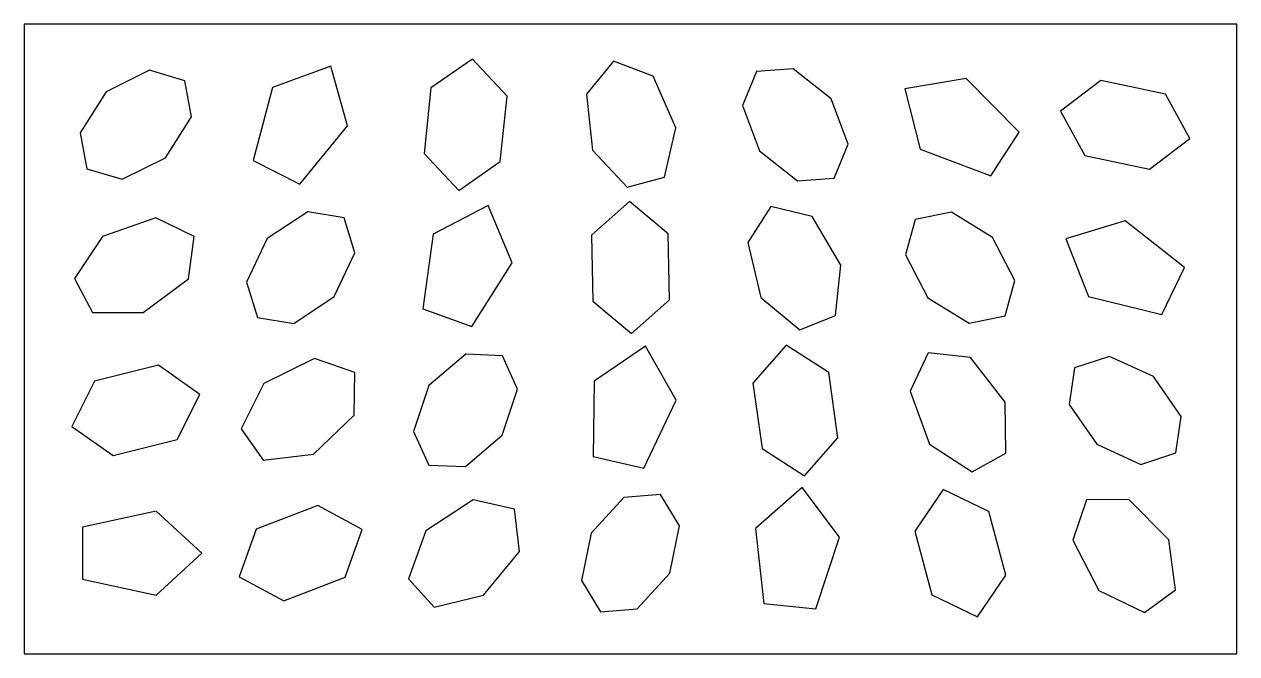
# Model space of a CAD drawing. Header units: millimetres. Extents: x 0 to 915, y 0 to 475.
import ezdxf

# ---------------------------------------------------------------- set-up
doc = ezdxf.new("R2010")
doc.units = ezdxf.units.MM
doc.layers.add('CUT', color=7, linetype='CONTINUOUS')

msp = doc.modelspace()

# ---------------------------------------------------------------- linework, layer by layer
at = {"layer": 'CUT'}
for points in [[(0, 0), (915, 0), (915, 475), (0, 475)], [(338.27, 448.62), (306.9, 426.9), (301.7, 377.4), (327.87, 349.63), (359.24, 371.35), (364.44, 420.85)], [(121.2, 432.43), (94.56, 440.23), (61.86, 423.95), (42.26, 393.13), (47.23, 365.82), (73.86, 358.02), (106.56, 374.3), (126.17, 405.12)], [(231.24, 443.47), (187.32, 427.25), (172.87, 372.16), (207.86, 354.33), (243.93, 398.41)], [(444.62, 447.2), (424.24, 422.34), (428.91, 380), (455.11, 352.06), (483.11, 359.56), (491.82, 396.86), (474.69, 435.86)], [(552.67, 439.39), (542.13, 413.71), (554.91, 379.49), (583.51, 356.77), (611.18, 358.86), (621.72, 384.54), (608.95, 418.76), (580.35, 441.48)], [(664.62, 426.23), (676.16, 380.86), (729.43, 360.73), (750.82, 393.66), (710.76, 434.14)], [(782.1, 409.47), (800.43, 376), (849.11, 365.66), (879.47, 388.78), (861.14, 422.25), (812.46, 432.59)], [(456.63, 341.14), (428.14, 315.75), (429.01, 265.99), (458.37, 241.61), (486.86, 267), (485.99, 316.76)], [(241.3, 328.94), (213.91, 333.43), (183.43, 313.29), (167.73, 280.31), (175.99, 253.81), (203.38, 249.32), (233.85, 269.46), (249.56, 302.44)], [(350.09, 338.14), (308.48, 316.69), (300.85, 260.25), (337.75, 246.82), (368.18, 294.96)], [(563.28, 337.52), (546.09, 310.36), (555.88, 268.91), (585.29, 244.37), (612.16, 255.23), (616.27, 293.31), (594.52, 329.93)], [(672.41, 327.78), (665.08, 301.01), (681.93, 268.59), (713.09, 249.53), (740.3, 254.97), (747.63, 281.74), (730.79, 314.16), (699.63, 333.22)], [(128.16, 314.74), (99.35, 329), (59.15, 314.93), (37.82, 283.12), (51.42, 257.53), (89.72, 257.42), (123.87, 282.89)], [(786.05, 313.19), (803.04, 269.56), (858.37, 256.08), (875.58, 291.37), (830.89, 326.67)], [(468.7, 232.12), (430.01, 205.76), (429.31, 148.81), (467.57, 139.97), (491.91, 191.46)], [(575, 232.91), (549.82, 204.24), (556.75, 154.96), (588.86, 134.34), (614.04, 163.01), (607.11, 212.29)], [(249.41, 212.17), (219.08, 222.82), (180.89, 203.95), (163.6, 169.78), (180.22, 146.03), (218.25, 150.6), (249.04, 180.03)], [(360.9, 224.89), (333.17, 226.01), (305.38, 202.3), (293.81, 167.66), (305.24, 142.36), (332.97, 141.24), (360.76, 164.95), (372.33, 199.59)], [(682.23, 227.16), (668.47, 198.11), (683.24, 158.15), (715.42, 137.38), (740.77, 151.43), (740.21, 189.73), (714.15, 223.43)], [(792.66, 215.62), (788.64, 188.15), (809.32, 158.04), (842.56, 142.91), (868.91, 151.63), (872.93, 179.1), (852.26, 209.21), (819.01, 224.34)], [(132.51, 195.67), (101.36, 217.71), (53.07, 205.67), (35.92, 171.58), (67.07, 149.54), (115.36, 161.58)], [(480.1, 120.22), (452.43, 117.96), (427.74, 91.04), (420.48, 55.24), (434.9, 31.53), (462.57, 33.79), (487.26, 60.71), (494.52, 96.51)], [(587.13, 125.37), (551.94, 94.49), (558.19, 37.88), (597.25, 33.78), (615.13, 87.85)], [(693.48, 123.95), (671.97, 92.43), (684.86, 44.35), (719.24, 27.8), (740.74, 59.32), (727.86, 107.4)], [(255.11, 93.71), (221.51, 111.8), (175.04, 93.96), (162.18, 58.04), (195.78, 39.95), (242.24, 57.79)], [(370.06, 109.18), (338.66, 116.05), (303.05, 92.66), (290.05, 56.64), (309.44, 35.1), (346.63, 44.26), (373.61, 77.23)], [(801.53, 116.14), (791.42, 85.63), (810.95, 47.77), (845.42, 31.08), (868.87, 48.12), (863.64, 86.06), (833.67, 116.33)], [(133.99, 75.88), (99.59, 107.64), (43.95, 95.51), (43.95, 56.24), (99.59, 44.11)]]:
    msp.add_lwpolyline(points, close=True, dxfattribs=at)

doc.saveas('drawing.dxf')
